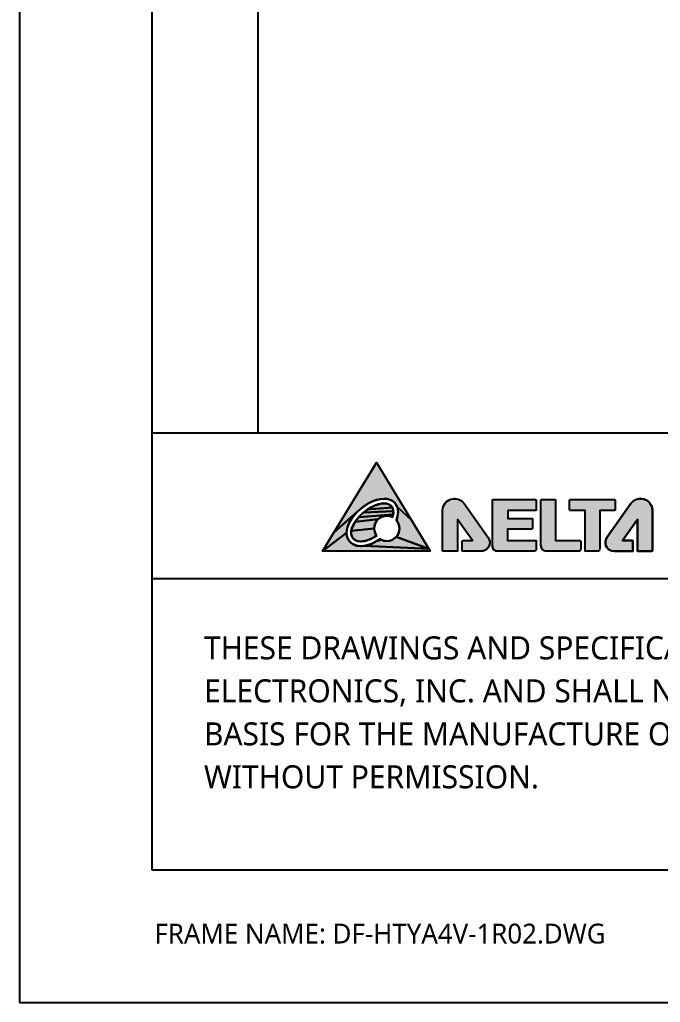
# Model space of a CAD drawing. Header units: millimetres. Extents: x -159 to 198, y 0 to 225.
# Drawn here: x -159 to -122.4, y 0 to 56.2 of the extents above; entities that cross this region are included whole.
import ezdxf

# ---------------------------------------------------------------- set-up
doc = ezdxf.new("R2010")
doc.units = ezdxf.units.MM
doc.header["$LTSCALE"] = 10.89
for name, color, linetype in [('10___PAPER', 7, 'CONTINUOUS'), ('12_COIN_DXF_FORMAT', 7, 'CONTINUOUS'), ('PAPER', 7, 'CONTINUOUS')]:
    doc.layers.add(name, color=color, linetype=linetype)
doc.styles.add('Arial', font='', dxfattribs={"height": 3})
doc.styles.add('DELTA', font='')
doc.styles.get('Arial').set_extended_font_data('Microsoft JhengHei')
doc.styles.get('DELTA').set_extended_font_data('Microsoft JhengHei')

# ---------------------------------------------------------------- blocks, each defined once
blk = doc.blocks.new('A_C4F889353_BL2', base_point=(32.248, 18.763))
at = {"layer": '12_COIN_DXF_FORMAT', "linetype": 'Continuous'}
for points in [[(13.038, 20.325), (14.366, 18.133), (13.552, 18.886), (13.485, 19.021), (13.393, 19.136), (13.279, 19.229), (13.141, 19.298), (12.982, 19.342), (12.81, 19.356), (12.802, 19.356), (12.588, 19.338), (12.363, 19.287), (12.128, 19.201), (11.886, 19.078), (11.64, 18.918), (11.399, 18.724), (9.954, 17.443), (11.288, 19.635), (12.288, 21.279), (12.375, 21.422)], [(16.166, 16.36), (16.157, 16.385), (16.157, 18.683), (16.172, 18.831), (16.215, 18.966), (16.285, 19.086), (16.381, 19.189), (16.498, 19.273), (16.633, 19.331), (16.771, 19.359), (16.915, 19.359), (17.053, 19.329), (17.18, 19.272), (17.293, 19.187), (17.39, 19.075), (18.759, 17.135), (18.818, 17.026), (18.848, 16.909), (18.848, 16.787), (18.817, 16.667), (18.766, 16.569), (18.686, 16.475), (18.587, 16.405), (18.474, 16.362), (18.35, 16.347), (17.314, 16.347), (17.285, 16.36), (17.276, 16.385), (17.276, 16.925), (17.289, 16.953), (17.314, 16.963), (17.861, 16.963), (17.016, 18.178), (17.016, 16.385), (17.002, 16.356), (16.978, 16.347), (16.195, 16.347)], [(21.479, 16.969), (21.508, 16.956), (21.517, 16.931), (21.517, 16.5), (21.502, 16.435), (21.461, 16.381), (21.429, 16.361), (21.364, 16.347), (19.312, 16.347), (19.218, 16.362), (19.133, 16.405), (19.064, 16.473), (19.064, 16.474), (19.02, 16.559), (19.006, 16.653), (19.006, 19.268), (19.019, 19.296), (19.044, 19.306), (21.479, 19.306), (21.508, 19.292), (21.517, 19.268), (21.517, 18.725), (21.503, 18.696), (21.479, 18.687), (19.88, 18.687), (19.88, 18.235), (21.257, 18.235), (21.286, 18.221), (21.295, 18.197), (21.295, 17.655), (21.282, 17.626), (21.257, 17.617), (19.875, 17.617), (19.875, 16.969)], [(24.049, 16.95), (24.059, 16.925), (24.059, 16.5), (24.045, 16.436), (24.022, 16.401), (23.97, 16.361), (23.906, 16.347), (22.127, 16.347), (22.028, 16.361), (21.937, 16.403), (21.861, 16.47), (21.834, 16.506), (21.793, 16.597), (21.778, 16.696), (21.778, 19.268), (21.791, 19.296), (21.816, 19.306), (22.584, 19.306), (22.612, 19.293), (22.622, 19.268), (22.622, 16.963), (24.021, 16.963)], [(26.025, 19.292), (26.033, 19.268), (26.033, 18.727), (26.025, 18.703), (25.995, 18.689), (25.152, 18.689), (25.152, 16.5), (25.137, 16.434), (25.118, 16.404), (25.065, 16.362), (24.999, 16.347), (24.353, 16.347), (24.324, 16.36), (24.315, 16.385), (24.315, 18.686), (23.462, 18.686), (23.432, 18.7), (23.424, 18.724), (23.424, 19.268), (23.437, 19.297), (23.462, 19.306), (25.995, 19.306)], [(27.343, 16.347), (27.319, 16.356), (27.305, 16.385), (27.305, 18.178), (26.46, 16.963), (27.007, 16.963), (27.036, 16.949), (27.045, 16.925), (27.045, 16.385), (27.036, 16.36), (27.007, 16.347), (25.971, 16.347), (25.847, 16.362), (25.734, 16.405), (25.635, 16.475), (25.555, 16.569), (25.504, 16.667), (25.473, 16.787), (25.473, 16.909), (25.503, 17.026), (25.562, 17.135), (26.931, 19.075), (27.028, 19.187), (27.141, 19.272), (27.268, 19.329), (27.406, 19.359), (27.55, 19.359), (27.688, 19.331), (27.823, 19.273), (27.941, 19.189), (28.036, 19.086), (28.106, 18.966), (28.149, 18.831), (28.164, 18.683), (28.164, 16.385), (28.155, 16.36), (28.126, 16.347)], [(10.648, 17.4), (9.288, 16.347), (9.954, 17.443), (11.399, 18.724), (11.355, 18.683), (11.316, 18.646), (11.105, 18.42), (10.934, 18.194), (10.806, 17.977), (10.717, 17.771), (10.666, 17.579)], [(13.322, 18.449), (11.36, 18.307), (11.538, 18.487), (11.636, 18.575), (13.333, 18.645), (13.335, 18.589)], [(13.333, 18.645), (11.636, 18.575), (11.843, 18.734), (13.267, 18.864), (13.311, 18.763)], [(13.063, 19.04), (13.156, 18.987), (13.203, 18.946), (13.267, 18.864), (11.843, 18.734), (12.055, 18.865), (12.262, 18.966), (12.458, 19.035), (12.64, 19.075), (12.805, 19.087), (12.81, 19.087), (12.949, 19.075)], [(13.537, 18.218), (13.588, 18.408), (13.604, 18.589), (13.593, 18.732), (13.552, 18.886), (14.366, 18.133), (15.361, 16.489), (13.502, 17.179), (13.547, 17.235), (13.623, 17.366), (13.67, 17.509), (13.686, 17.66), (13.67, 17.81), (13.623, 17.953), (13.547, 18.084), (13.506, 18.136)], [(12.291, 17.925), (12.254, 17.795), (12.241, 17.66), (10.928, 17.523), (10.967, 17.671), (11.039, 17.842), (11.148, 18.03), (12.47, 18.187), (12.436, 18.153), (12.352, 18.045)], [(12.578, 18.271), (12.47, 18.187), (11.148, 18.03), (11.291, 18.225), (11.36, 18.307), (13.322, 18.449), (13.284, 18.307), (13.226, 18.332), (13.097, 18.37), (12.964, 18.382), (12.828, 18.37), (12.699, 18.332)], [(12.291, 17.397), (12.352, 17.276), (12.376, 17.242), (12.217, 17.143), (12.008, 17.039), (11.813, 16.967), (11.637, 16.927), (11.484, 16.915), (11.441, 16.916), (11.302, 16.936), (11.19, 16.976), (11.097, 17.033), (11.039, 17.087), (10.978, 17.172), (10.936, 17.271), (10.934, 17.276), (10.917, 17.375), (10.917, 17.4), (10.928, 17.523), (12.241, 17.66), (12.254, 17.526)], [(11.685, 16.663), (15.361, 16.489), (15.447, 16.347), (14.116, 16.347), (11.456, 16.347), (9.46, 16.347), (9.288, 16.347), (10.648, 17.4), (10.649, 17.363), (10.653, 17.313), (10.686, 17.168), (10.75, 17.031), (10.84, 16.907), (10.847, 16.9), (10.96, 16.8), (11.097, 16.723), (11.253, 16.671), (11.429, 16.648), (11.484, 16.647)], [(13.114, 16.953), (13.258, 17), (13.389, 17.076), (13.502, 17.179), (15.361, 16.489), (11.685, 16.663), (11.902, 16.713), (12.134, 16.8), (12.379, 16.926), (12.671, 17), (12.814, 16.953), (12.964, 16.938)]]:
    blk.add_hatch(color=7, dxfattribs=at).paths.add_polyline_path(points)
at = {"layer": '12_COIN_DXF_FORMAT', "color": 7, "linetype": 'Continuous'}
for p, q in [((12.288, 21.279), (12.375, 21.422)), ((12.288, 21.279), (12.375, 21.422)), ((12.375, 21.422), (13.038, 20.325)), ((12.375, 21.422), (13.038, 20.325)), ((11.288, 19.635), (12.288, 21.279)), ((11.288, 19.635), (12.288, 21.279)), ((13.038, 20.325), (14.366, 18.133)), ((13.038, 20.325), (14.366, 18.133)), ((9.954, 17.443), (11.288, 19.635)), ((9.954, 17.443), (11.288, 19.635)), ((12.128, 19.201), (11.886, 19.078)), ((12.128, 19.201), (11.886, 19.078)), ((12.363, 19.287), (12.128, 19.201)), ((12.363, 19.287), (12.128, 19.201)), ((12.588, 19.338), (12.363, 19.287)), ((12.588, 19.338), (12.363, 19.287)), ((12.802, 19.356), (12.588, 19.338)), ((12.802, 19.356), (12.588, 19.338)), ((12.81, 19.356), (12.802, 19.356)), ((12.81, 19.356), (12.802, 19.356)), ((12.982, 19.342), (12.81, 19.356)), ((12.982, 19.342), (12.81, 19.356)), ((13.141, 19.298), (12.982, 19.342)), ((13.141, 19.298), (12.982, 19.342)), ((13.279, 19.229), (13.141, 19.298)), ((13.279, 19.229), (13.141, 19.298)), ((13.393, 19.136), (13.279, 19.229)), ((13.393, 19.136), (13.279, 19.229)), ((13.485, 19.021), (13.393, 19.136)), ((13.485, 19.021), (13.393, 19.136)), ((16.285, 19.086), (16.381, 19.189)), ((16.285, 19.086), (16.381, 19.189)), ((16.381, 19.189), (16.498, 19.273)), ((16.381, 19.189), (16.498, 19.273)), ((16.498, 19.273), (16.633, 19.331)), ((16.498, 19.273), (16.633, 19.331)), ((16.633, 19.331), (16.771, 19.359)), ((16.633, 19.331), (16.771, 19.359)), ((16.771, 19.359), (16.915, 19.359)), ((16.771, 19.359), (16.915, 19.359)), ((16.915, 19.359), (17.053, 19.329)), ((16.915, 19.359), (17.053, 19.329)), ((17.053, 19.329), (17.18, 19.272)), ((17.053, 19.329), (17.18, 19.272)), ((17.18, 19.272), (17.293, 19.187)), ((17.18, 19.272), (17.293, 19.187)), ((17.293, 19.187), (17.39, 19.075)), ((17.293, 19.187), (17.39, 19.075)), ((19.006, 19.268), (19.019, 19.296)), ((19.006, 19.268), (19.019, 19.296)), ((19.006, 16.653), (19.006, 19.268)), ((19.006, 16.653), (19.006, 19.268)), ((19.019, 19.296), (19.044, 19.306)), ((19.019, 19.296), (19.044, 19.306)), ((19.044, 19.306), (21.479, 19.306)), ((19.044, 19.306), (21.479, 19.306)), ((21.479, 19.306), (21.508, 19.292)), ((21.479, 19.306), (21.508, 19.292)), ((21.508, 19.292), (21.517, 19.268)), ((21.508, 19.292), (21.517, 19.268)), ((21.517, 19.268), (21.517, 18.725)), ((21.517, 19.268), (21.517, 18.725)), ((21.778, 19.268), (21.791, 19.296)), ((21.778, 19.268), (21.791, 19.296)), ((21.778, 16.696), (21.778, 19.268)), ((21.778, 16.696), (21.778, 19.268)), ((21.791, 19.296), (21.816, 19.306)), ((21.791, 19.296), (21.816, 19.306)), ((21.816, 19.306), (22.584, 19.306)), ((21.816, 19.306), (22.584, 19.306)), ((22.584, 19.306), (22.612, 19.293)), ((22.584, 19.306), (22.612, 19.293)), ((22.612, 19.293), (22.622, 19.268)), ((22.612, 19.293), (22.622, 19.268)), ((22.622, 19.268), (22.622, 16.963)), ((22.622, 19.268), (22.622, 16.963)), ((23.424, 19.268), (23.437, 19.297)), ((23.424, 19.268), (23.437, 19.297)), ((23.424, 18.724), (23.424, 19.268)), ((23.424, 18.724), (23.424, 19.268)), ((23.437, 19.297), (23.462, 19.306)), ((23.437, 19.297), (23.462, 19.306)), ((23.462, 19.306), (25.995, 19.306)), ((23.462, 19.306), (25.995, 19.306)), ((25.995, 19.306), (26.025, 19.292)), ((25.995, 19.306), (26.025, 19.292)), ((26.025, 19.292), (26.033, 19.268)), ((26.025, 19.292), (26.033, 19.268)), ((26.033, 19.268), (26.033, 18.727)), ((26.033, 19.268), (26.033, 18.727)), ((26.931, 19.075), (27.028, 19.187)), ((26.931, 19.075), (27.028, 19.187)), ((27.028, 19.187), (27.141, 19.272)), ((27.028, 19.187), (27.141, 19.272)), ((27.141, 19.272), (27.268, 19.329)), ((27.141, 19.272), (27.268, 19.329)), ((27.268, 19.329), (27.406, 19.359)), ((27.268, 19.329), (27.406, 19.359)), ((27.406, 19.359), (27.55, 19.359)), ((27.406, 19.359), (27.55, 19.359)), ((27.55, 19.359), (27.688, 19.331)), ((27.55, 19.359), (27.688, 19.331)), ((27.688, 19.331), (27.823, 19.273)), ((27.688, 19.331), (27.823, 19.273)), ((27.823, 19.273), (27.941, 19.189)), ((27.823, 19.273), (27.941, 19.189)), ((27.941, 19.189), (28.036, 19.086)), ((27.941, 19.189), (28.036, 19.086)), ((11.399, 18.724), (9.954, 17.443)), ((11.399, 18.724), (9.954, 17.443)), ((9.954, 17.443), (11.399, 18.724)), ((9.954, 17.443), (11.399, 18.724)), ((11.316, 18.646), (11.105, 18.42)), ((11.316, 18.646), (11.105, 18.42)), ((11.355, 18.683), (11.316, 18.646)), ((11.355, 18.683), (11.316, 18.646)), ((11.399, 18.724), (11.355, 18.683)), ((11.399, 18.724), (11.355, 18.683)), ((11.64, 18.918), (11.399, 18.724)), ((11.64, 18.918), (11.399, 18.724)), ((11.538, 18.487), (11.636, 18.575)), ((11.538, 18.487), (11.636, 18.575)), ((11.636, 18.575), (11.843, 18.734)), ((11.636, 18.575), (11.843, 18.734)), ((13.333, 18.645), (11.636, 18.575)), ((13.333, 18.645), (11.636, 18.575)), ((11.636, 18.575), (13.333, 18.645)), ((11.636, 18.575), (13.333, 18.645)), ((11.886, 19.078), (11.64, 18.918)), ((11.886, 19.078), (11.64, 18.918)), ((11.843, 18.734), (12.055, 18.865)), ((11.843, 18.734), (12.055, 18.865)), ((13.267, 18.864), (11.843, 18.734)), ((13.267, 18.864), (11.843, 18.734)), ((11.843, 18.734), (13.267, 18.864)), ((11.843, 18.734), (13.267, 18.864)), ((12.055, 18.865), (12.262, 18.966)), ((12.055, 18.865), (12.262, 18.966)), ((12.262, 18.966), (12.458, 19.035)), ((12.262, 18.966), (12.458, 19.035)), ((12.458, 19.035), (12.64, 19.075)), ((12.458, 19.035), (12.64, 19.075)), ((12.64, 19.075), (12.805, 19.087)), ((12.64, 19.075), (12.805, 19.087)), ((12.805, 19.087), (12.81, 19.087)), ((12.805, 19.087), (12.81, 19.087)), ((12.81, 19.087), (12.949, 19.075)), ((12.81, 19.087), (12.949, 19.075)), ((12.949, 19.075), (13.063, 19.04)), ((12.949, 19.075), (13.063, 19.04)), ((13.063, 19.04), (13.156, 18.987)), ((13.063, 19.04), (13.156, 18.987)), ((13.156, 18.987), (13.203, 18.946)), ((13.156, 18.987), (13.203, 18.946)), ((13.203, 18.946), (13.267, 18.864)), ((13.203, 18.946), (13.267, 18.864)), ((13.267, 18.864), (13.311, 18.763)), ((13.267, 18.864), (13.311, 18.763)), ((13.311, 18.763), (13.333, 18.645)), ((13.311, 18.763), (13.333, 18.645)), ((13.335, 18.589), (13.322, 18.449)), ((13.335, 18.589), (13.322, 18.449)), ((13.333, 18.645), (13.335, 18.589)), ((13.333, 18.645), (13.335, 18.589)), ((13.552, 18.886), (13.485, 19.021)), ((13.552, 18.886), (13.485, 19.021)), ((14.366, 18.133), (13.552, 18.886)), ((14.366, 18.133), (13.552, 18.886)), ((13.593, 18.732), (13.552, 18.886)), ((13.552, 18.886), (14.366, 18.133)), ((13.593, 18.732), (13.552, 18.886)), ((13.552, 18.886), (14.366, 18.133)), ((13.588, 18.408), (13.604, 18.589)), ((13.588, 18.408), (13.604, 18.589)), ((13.604, 18.589), (13.593, 18.732)), ((13.604, 18.589), (13.593, 18.732)), ((16.157, 18.683), (16.172, 18.831)), ((16.157, 18.683), (16.172, 18.831)), ((16.157, 16.385), (16.157, 18.683)), ((16.157, 16.385), (16.157, 18.683)), ((16.172, 18.831), (16.215, 18.966)), ((16.172, 18.831), (16.215, 18.966)), ((16.215, 18.966), (16.285, 19.086)), ((16.215, 18.966), (16.285, 19.086)), ((17.39, 19.075), (18.759, 17.135)), ((17.39, 19.075), (18.759, 17.135)), ((21.479, 18.687), (19.88, 18.687)), ((19.88, 18.687), (19.88, 18.235)), ((21.479, 18.687), (19.88, 18.687)), ((19.88, 18.687), (19.88, 18.235)), ((21.503, 18.696), (21.479, 18.687)), ((21.503, 18.696), (21.479, 18.687)), ((21.517, 18.725), (21.503, 18.696)), ((21.517, 18.725), (21.503, 18.696)), ((23.432, 18.7), (23.424, 18.724)), ((23.432, 18.7), (23.424, 18.724)), ((23.462, 18.686), (23.432, 18.7)), ((23.462, 18.686), (23.432, 18.7)), ((24.315, 18.686), (23.462, 18.686)), ((24.315, 18.686), (23.462, 18.686)), ((24.315, 16.385), (24.315, 18.686)), ((24.315, 16.385), (24.315, 18.686)), ((25.995, 18.689), (25.152, 18.689)), ((25.152, 18.689), (25.152, 16.5)), ((25.995, 18.689), (25.152, 18.689)), ((25.152, 18.689), (25.152, 16.5)), ((25.562, 17.135), (26.931, 19.075)), ((25.562, 17.135), (26.931, 19.075)), ((26.025, 18.703), (25.995, 18.689)), ((26.025, 18.703), (25.995, 18.689)), ((26.033, 18.727), (26.025, 18.703)), ((26.033, 18.727), (26.025, 18.703)), ((28.036, 19.086), (28.106, 18.966)), ((28.036, 19.086), (28.106, 18.966)), ((28.106, 18.966), (28.149, 18.831)), ((28.106, 18.966), (28.149, 18.831)), ((28.149, 18.831), (28.164, 18.683)), ((28.149, 18.831), (28.164, 18.683)), ((28.164, 18.683), (28.164, 16.385)), ((28.164, 18.683), (28.164, 16.385)), ((10.934, 18.194), (10.806, 17.977)), ((10.934, 18.194), (10.806, 17.977)), ((11.105, 18.42), (10.934, 18.194)), ((11.105, 18.42), (10.934, 18.194)), ((11.039, 17.842), (11.148, 18.03)), ((11.039, 17.842), (11.148, 18.03)), ((11.148, 18.03), (11.291, 18.225)), ((11.148, 18.03), (11.291, 18.225)), ((12.47, 18.187), (11.148, 18.03)), ((12.47, 18.187), (11.148, 18.03)), ((11.148, 18.03), (12.47, 18.187)), ((11.148, 18.03), (12.47, 18.187)), ((11.291, 18.225), (11.36, 18.307)), ((11.291, 18.225), (11.36, 18.307)), ((11.36, 18.307), (11.538, 18.487)), ((11.36, 18.307), (11.538, 18.487)), ((13.322, 18.449), (11.36, 18.307)), ((13.322, 18.449), (11.36, 18.307)), ((11.36, 18.307), (13.322, 18.449)), ((11.36, 18.307), (13.322, 18.449)), ((12.352, 18.045), (12.291, 17.925)), ((12.352, 18.045), (12.291, 17.925)), ((12.436, 18.153), (12.352, 18.045)), ((12.436, 18.153), (12.352, 18.045)), ((12.47, 18.187), (12.436, 18.153)), ((12.47, 18.187), (12.436, 18.153)), ((12.578, 18.271), (12.47, 18.187)), ((12.578, 18.271), (12.47, 18.187)), ((12.699, 18.332), (12.578, 18.271)), ((12.699, 18.332), (12.578, 18.271)), ((12.828, 18.37), (12.699, 18.332)), ((12.828, 18.37), (12.699, 18.332)), ((12.964, 18.382), (12.828, 18.37)), ((12.964, 18.382), (12.828, 18.37)), ((13.097, 18.37), (12.964, 18.382)), ((13.097, 18.37), (12.964, 18.382)), ((13.226, 18.332), (13.097, 18.37)), ((13.226, 18.332), (13.097, 18.37)), ((13.284, 18.307), (13.226, 18.332)), ((13.284, 18.307), (13.226, 18.332)), ((13.322, 18.449), (13.284, 18.307)), ((13.322, 18.449), (13.284, 18.307)), ((13.506, 18.136), (13.537, 18.218)), ((13.506, 18.136), (13.537, 18.218)), ((13.547, 18.084), (13.506, 18.136)), ((13.547, 18.084), (13.506, 18.136)), ((13.537, 18.218), (13.588, 18.408)), ((13.537, 18.218), (13.588, 18.408)), ((13.623, 17.953), (13.547, 18.084)), ((13.623, 17.953), (13.547, 18.084)), ((14.366, 18.133), (15.361, 16.489)), ((14.366, 18.133), (15.361, 16.489)), ((17.861, 16.963), (17.016, 18.178)), ((17.016, 18.178), (17.016, 16.385)), ((17.861, 16.963), (17.016, 18.178)), ((17.016, 18.178), (17.016, 16.385)), ((19.88, 18.235), (21.257, 18.235)), ((19.88, 18.235), (21.257, 18.235)), ((21.257, 18.235), (21.286, 18.221)), ((21.257, 18.235), (21.286, 18.221)), ((21.286, 18.221), (21.295, 18.197)), ((21.286, 18.221), (21.295, 18.197)), ((21.295, 18.197), (21.295, 17.655)), ((21.295, 18.197), (21.295, 17.655)), ((27.305, 18.178), (26.46, 16.963)), ((27.305, 18.178), (26.46, 16.963)), ((27.305, 16.385), (27.305, 18.178)), ((27.305, 16.385), (27.305, 18.178)), ((9.288, 16.347), (9.954, 17.443)), ((9.288, 16.347), (9.954, 17.443)), ((10.666, 17.579), (10.648, 17.4)), ((10.666, 17.579), (10.648, 17.4)), ((10.717, 17.771), (10.666, 17.579)), ((10.717, 17.771), (10.666, 17.579)), ((10.806, 17.977), (10.717, 17.771)), ((10.806, 17.977), (10.717, 17.771)), ((10.917, 17.4), (10.928, 17.523)), ((10.917, 17.4), (10.928, 17.523)), ((10.928, 17.523), (10.967, 17.671)), ((10.928, 17.523), (10.967, 17.671)), ((12.241, 17.66), (10.928, 17.523)), ((12.241, 17.66), (10.928, 17.523)), ((10.928, 17.523), (12.241, 17.66)), ((10.928, 17.523), (12.241, 17.66)), ((10.967, 17.671), (11.039, 17.842)), ((10.967, 17.671), (11.039, 17.842)), ((12.254, 17.795), (12.241, 17.66)), ((12.254, 17.795), (12.241, 17.66)), ((12.241, 17.66), (12.254, 17.526)), ((12.241, 17.66), (12.254, 17.526)), ((12.291, 17.925), (12.254, 17.795)), ((12.291, 17.925), (12.254, 17.795)), ((12.254, 17.526), (12.291, 17.397)), ((12.254, 17.526), (12.291, 17.397)), ((13.67, 17.81), (13.623, 17.953)), ((13.67, 17.81), (13.623, 17.953)), ((13.623, 17.366), (13.67, 17.509)), ((13.623, 17.366), (13.67, 17.509)), ((13.686, 17.66), (13.67, 17.81)), ((13.686, 17.66), (13.67, 17.81)), ((13.67, 17.509), (13.686, 17.66)), ((13.67, 17.509), (13.686, 17.66)), ((21.257, 17.617), (19.875, 17.617)), ((19.875, 17.617), (19.875, 16.969)), ((21.257, 17.617), (19.875, 17.617)), ((19.875, 17.617), (19.875, 16.969)), ((21.282, 17.626), (21.257, 17.617)), ((21.282, 17.626), (21.257, 17.617)), ((21.295, 17.655), (21.282, 17.626)), ((21.295, 17.655), (21.282, 17.626)), ((10.648, 17.4), (9.288, 16.347)), ((10.648, 17.4), (9.288, 16.347)), ((9.288, 16.347), (10.648, 17.4)), ((9.288, 16.347), (10.648, 17.4)), ((10.648, 17.4), (10.649, 17.363)), ((10.648, 17.4), (10.649, 17.363)), ((10.649, 17.363), (10.653, 17.313)), ((10.649, 17.363), (10.653, 17.313)), ((10.653, 17.313), (10.686, 17.168)), ((10.653, 17.313), (10.686, 17.168)), ((10.686, 17.168), (10.75, 17.031)), ((10.686, 17.168), (10.75, 17.031)), ((10.75, 17.031), (10.84, 16.907)), ((10.75, 17.031), (10.84, 16.907)), ((10.84, 16.907), (10.847, 16.9)), ((10.84, 16.907), (10.847, 16.9)), ((10.847, 16.9), (10.96, 16.8)), ((10.847, 16.9), (10.96, 16.8)), ((10.917, 17.375), (10.917, 17.4)), ((10.917, 17.375), (10.917, 17.4)), ((10.934, 17.276), (10.917, 17.375)), ((10.934, 17.276), (10.917, 17.375)), ((10.936, 17.271), (10.934, 17.276)), ((10.936, 17.271), (10.934, 17.276)), ((10.978, 17.172), (10.936, 17.271)), ((10.978, 17.172), (10.936, 17.271)), ((11.039, 17.087), (10.978, 17.172)), ((11.039, 17.087), (10.978, 17.172)), ((11.097, 17.033), (11.039, 17.087)), ((11.097, 17.033), (11.039, 17.087)), ((11.19, 16.976), (11.097, 17.033)), ((11.19, 16.976), (11.097, 17.033)), ((11.302, 16.936), (11.19, 16.976)), ((11.302, 16.936), (11.19, 16.976)), ((11.441, 16.916), (11.302, 16.936)), ((11.441, 16.916), (11.302, 16.936)), ((11.484, 16.915), (11.441, 16.916)), ((11.484, 16.915), (11.441, 16.916)), ((11.637, 16.927), (11.484, 16.915)), ((11.637, 16.927), (11.484, 16.915)), ((11.813, 16.967), (11.637, 16.927)), ((11.813, 16.967), (11.637, 16.927)), ((12.008, 17.039), (11.813, 16.967)), ((12.008, 17.039), (11.813, 16.967)), ((12.217, 17.143), (12.008, 17.039)), ((12.217, 17.143), (12.008, 17.039)), ((12.134, 16.8), (12.379, 16.926)), ((12.134, 16.8), (12.379, 16.926)), ((12.376, 17.242), (12.217, 17.143)), ((12.376, 17.242), (12.217, 17.143)), ((12.291, 17.397), (12.352, 17.276)), ((12.291, 17.397), (12.352, 17.276)), ((12.352, 17.276), (12.376, 17.242)), ((12.352, 17.276), (12.376, 17.242)), ((12.379, 16.926), (12.566, 17.046)), ((12.671, 17), (12.379, 16.926)), ((12.379, 16.926), (12.671, 17)), ((12.379, 16.926), (12.671, 17)), ((12.566, 17.046), (12.575, 17.052)), ((12.575, 17.052), (12.671, 17)), ((12.671, 17), (12.814, 16.953)), ((12.671, 17), (12.814, 16.953)), ((12.814, 16.953), (12.964, 16.938)), ((12.814, 16.953), (12.964, 16.938)), ((12.964, 16.938), (13.114, 16.953)), ((12.964, 16.938), (13.114, 16.953)), ((13.114, 16.953), (13.258, 17)), ((13.114, 16.953), (13.258, 17)), ((13.258, 17), (13.389, 17.076)), ((13.258, 17), (13.389, 17.076)), ((13.389, 17.076), (13.502, 17.179)), ((13.389, 17.076), (13.502, 17.179)), ((13.502, 17.179), (13.547, 17.235)), ((13.502, 17.179), (13.547, 17.235)), ((15.361, 16.489), (13.502, 17.179)), ((15.361, 16.489), (13.502, 17.179)), ((13.502, 17.179), (15.361, 16.489)), ((13.502, 17.179), (15.361, 16.489)), ((13.547, 17.235), (13.623, 17.366)), ((13.547, 17.235), (13.623, 17.366)), ((17.276, 16.925), (17.289, 16.953)), ((17.276, 16.925), (17.289, 16.953)), ((17.276, 16.385), (17.276, 16.925)), ((17.276, 16.385), (17.276, 16.925)), ((17.289, 16.953), (17.314, 16.963)), ((17.289, 16.953), (17.314, 16.963)), ((17.314, 16.963), (17.861, 16.963)), ((17.314, 16.963), (17.861, 16.963)), ((18.759, 17.135), (18.818, 17.026)), ((18.759, 17.135), (18.818, 17.026)), ((18.818, 17.026), (18.848, 16.909)), ((18.818, 17.026), (18.848, 16.909)), ((18.848, 16.909), (18.848, 16.787)), ((18.848, 16.909), (18.848, 16.787)), ((19.875, 16.969), (21.479, 16.969)), ((19.875, 16.969), (21.479, 16.969)), ((21.479, 16.969), (21.508, 16.956)), ((21.479, 16.969), (21.508, 16.956)), ((21.508, 16.956), (21.517, 16.931)), ((21.508, 16.956), (21.517, 16.931)), ((21.517, 16.931), (21.517, 16.5)), ((21.517, 16.931), (21.517, 16.5)), ((22.622, 16.963), (24.021, 16.963)), ((22.622, 16.963), (24.021, 16.963)), ((24.021, 16.963), (24.049, 16.95)), ((24.021, 16.963), (24.049, 16.95)), ((24.049, 16.95), (24.059, 16.925)), ((24.049, 16.95), (24.059, 16.925)), ((24.059, 16.925), (24.059, 16.5)), ((24.059, 16.925), (24.059, 16.5)), ((25.473, 16.909), (25.503, 17.026)), ((25.473, 16.909), (25.503, 17.026)), ((25.473, 16.787), (25.473, 16.909)), ((25.473, 16.787), (25.473, 16.909)), ((25.503, 17.026), (25.562, 17.135)), ((25.503, 17.026), (25.562, 17.135)), ((26.46, 16.963), (27.007, 16.963)), ((26.46, 16.963), (27.007, 16.963)), ((27.007, 16.963), (27.036, 16.949)), ((27.007, 16.963), (27.036, 16.949)), ((27.036, 16.949), (27.045, 16.925)), ((27.036, 16.949), (27.045, 16.925)), ((27.045, 16.925), (27.045, 16.385)), ((27.045, 16.925), (27.045, 16.385)), ((9.46, 16.347), (9.288, 16.347)), ((9.46, 16.347), (9.288, 16.347)), ((11.456, 16.347), (9.46, 16.347)), ((11.456, 16.347), (9.46, 16.347)), ((10.96, 16.8), (11.097, 16.723)), ((10.96, 16.8), (11.097, 16.723)), ((11.097, 16.723), (11.253, 16.671)), ((11.097, 16.723), (11.253, 16.671)), ((11.253, 16.671), (11.429, 16.648)), ((11.253, 16.671), (11.429, 16.648)), ((11.429, 16.648), (11.484, 16.647)), ((11.429, 16.648), (11.484, 16.647)), ((14.116, 16.347), (11.456, 16.347)), ((14.116, 16.347), (11.456, 16.347)), ((11.484, 16.647), (11.685, 16.663)), ((11.484, 16.647), (11.685, 16.663)), ((11.685, 16.663), (11.902, 16.713)), ((11.685, 16.663), (11.902, 16.713)), ((15.361, 16.489), (11.685, 16.663)), ((15.361, 16.489), (11.685, 16.663)), ((11.685, 16.663), (15.361, 16.489)), ((11.685, 16.663), (15.361, 16.489)), ((11.902, 16.713), (12.134, 16.8)), ((11.902, 16.713), (12.134, 16.8)), ((15.447, 16.347), (14.116, 16.347)), ((15.447, 16.347), (14.116, 16.347)), ((15.361, 16.489), (15.447, 16.347)), ((15.361, 16.489), (15.447, 16.347)), ((16.166, 16.36), (16.157, 16.385)), ((16.166, 16.36), (16.157, 16.385)), ((16.195, 16.347), (16.166, 16.36)), ((16.195, 16.347), (16.166, 16.36)), ((16.978, 16.347), (16.195, 16.347)), ((16.978, 16.347), (16.195, 16.347)), ((17.002, 16.356), (16.978, 16.347)), ((17.002, 16.356), (16.978, 16.347)), ((17.016, 16.385), (17.002, 16.356)), ((17.016, 16.385), (17.002, 16.356)), ((17.285, 16.36), (17.276, 16.385)), ((17.285, 16.36), (17.276, 16.385)), ((17.314, 16.347), (17.285, 16.36)), ((17.314, 16.347), (17.285, 16.36)), ((18.35, 16.347), (17.314, 16.347)), ((18.35, 16.347), (17.314, 16.347)), ((18.474, 16.362), (18.35, 16.347)), ((18.474, 16.362), (18.35, 16.347)), ((18.587, 16.405), (18.474, 16.362)), ((18.587, 16.405), (18.474, 16.362)), ((18.686, 16.475), (18.587, 16.405)), ((18.686, 16.475), (18.587, 16.405)), ((18.766, 16.569), (18.686, 16.475)), ((18.766, 16.569), (18.686, 16.475)), ((18.817, 16.667), (18.766, 16.569)), ((18.817, 16.667), (18.766, 16.569)), ((18.848, 16.787), (18.817, 16.667)), ((18.848, 16.787), (18.817, 16.667)), ((19.02, 16.559), (19.006, 16.653)), ((19.02, 16.559), (19.006, 16.653)), ((19.064, 16.474), (19.02, 16.559)), ((19.064, 16.474), (19.02, 16.559)), ((19.064, 16.473), (19.064, 16.474)), ((19.064, 16.473), (19.064, 16.474)), ((19.133, 16.405), (19.064, 16.473)), ((19.133, 16.405), (19.064, 16.473)), ((19.218, 16.362), (19.133, 16.405)), ((19.218, 16.362), (19.133, 16.405)), ((19.312, 16.347), (19.218, 16.362)), ((19.312, 16.347), (19.218, 16.362)), ((21.364, 16.347), (19.312, 16.347)), ((21.364, 16.347), (19.312, 16.347)), ((21.429, 16.361), (21.364, 16.347)), ((21.429, 16.361), (21.364, 16.347)), ((21.461, 16.381), (21.429, 16.361)), ((21.461, 16.381), (21.429, 16.361)), ((21.502, 16.435), (21.461, 16.381)), ((21.502, 16.435), (21.461, 16.381)), ((21.517, 16.5), (21.502, 16.435)), ((21.517, 16.5), (21.502, 16.435)), ((21.793, 16.597), (21.778, 16.696)), ((21.793, 16.597), (21.778, 16.696)), ((21.834, 16.506), (21.793, 16.597)), ((21.834, 16.506), (21.793, 16.597)), ((21.861, 16.47), (21.834, 16.506)), ((21.861, 16.47), (21.834, 16.506)), ((21.937, 16.403), (21.861, 16.47)), ((21.937, 16.403), (21.861, 16.47)), ((22.028, 16.361), (21.937, 16.403)), ((22.028, 16.361), (21.937, 16.403)), ((22.127, 16.347), (22.028, 16.361)), ((22.127, 16.347), (22.028, 16.361)), ((23.906, 16.347), (22.127, 16.347)), ((23.906, 16.347), (22.127, 16.347)), ((23.97, 16.361), (23.906, 16.347)), ((23.97, 16.361), (23.906, 16.347)), ((24.022, 16.401), (23.97, 16.361)), ((24.022, 16.401), (23.97, 16.361)), ((24.045, 16.436), (24.022, 16.401)), ((24.045, 16.436), (24.022, 16.401)), ((24.059, 16.5), (24.045, 16.436)), ((24.059, 16.5), (24.045, 16.436)), ((24.324, 16.36), (24.315, 16.385)), ((24.324, 16.36), (24.315, 16.385)), ((24.353, 16.347), (24.324, 16.36)), ((24.353, 16.347), (24.324, 16.36)), ((24.999, 16.347), (24.353, 16.347)), ((24.999, 16.347), (24.353, 16.347)), ((25.065, 16.362), (24.999, 16.347)), ((25.065, 16.362), (24.999, 16.347)), ((25.118, 16.404), (25.065, 16.362)), ((25.118, 16.404), (25.065, 16.362)), ((25.137, 16.434), (25.118, 16.404)), ((25.137, 16.434), (25.118, 16.404)), ((25.152, 16.5), (25.137, 16.434)), ((25.152, 16.5), (25.137, 16.434)), ((25.504, 16.667), (25.473, 16.787)), ((25.504, 16.667), (25.473, 16.787)), ((25.555, 16.569), (25.504, 16.667)), ((25.555, 16.569), (25.504, 16.667)), ((25.635, 16.475), (25.555, 16.569)), ((25.635, 16.475), (25.555, 16.569)), ((25.734, 16.405), (25.635, 16.475)), ((25.734, 16.405), (25.635, 16.475)), ((25.847, 16.362), (25.734, 16.405)), ((25.847, 16.362), (25.734, 16.405)), ((25.971, 16.347), (25.847, 16.362)), ((25.971, 16.347), (25.847, 16.362)), ((27.007, 16.347), (25.971, 16.347)), ((27.007, 16.347), (25.971, 16.347)), ((27.036, 16.36), (27.007, 16.347)), ((27.036, 16.36), (27.007, 16.347)), ((27.045, 16.385), (27.036, 16.36)), ((27.045, 16.385), (27.036, 16.36)), ((27.319, 16.356), (27.305, 16.385)), ((27.319, 16.356), (27.305, 16.385)), ((27.343, 16.347), (27.319, 16.356)), ((27.343, 16.347), (27.319, 16.356)), ((28.126, 16.347), (27.343, 16.347)), ((28.126, 16.347), (27.343, 16.347)), ((28.155, 16.36), (28.126, 16.347)), ((28.155, 16.36), (28.126, 16.347)), ((28.164, 16.385), (28.155, 16.36)), ((28.164, 16.385), (28.155, 16.36))]:
    blk.add_line(p, q, dxfattribs=at)
for points in [[(13.038, 20.325), (14.366, 18.133), (13.552, 18.886), (13.485, 19.021), (13.393, 19.136), (13.279, 19.229), (13.141, 19.298), (12.982, 19.342), (12.81, 19.356), (12.802, 19.356), (12.588, 19.338), (12.363, 19.287), (12.128, 19.201), (11.886, 19.078), (11.64, 18.918), (11.399, 18.724), (9.954, 17.443), (11.288, 19.635), (12.288, 21.279), (12.375, 21.422), (13.038, 20.325)], [(16.166, 16.36), (16.157, 16.385), (16.157, 18.683), (16.172, 18.831), (16.215, 18.966), (16.285, 19.086), (16.381, 19.189), (16.498, 19.273), (16.633, 19.331), (16.771, 19.359), (16.915, 19.359), (17.053, 19.329), (17.18, 19.272), (17.293, 19.187), (17.39, 19.075), (18.759, 17.135), (18.818, 17.026), (18.848, 16.909), (18.848, 16.787), (18.817, 16.667), (18.766, 16.569), (18.686, 16.475), (18.587, 16.405), (18.474, 16.362), (18.35, 16.347), (17.314, 16.347), (17.285, 16.36), (17.276, 16.385), (17.276, 16.925), (17.289, 16.953), (17.314, 16.963), (17.861, 16.963), (17.016, 18.178), (17.016, 16.385), (17.002, 16.356), (16.978, 16.347), (16.195, 16.347), (16.166, 16.36)], [(21.479, 16.969), (21.508, 16.956), (21.517, 16.931), (21.517, 16.5), (21.502, 16.435), (21.461, 16.381), (21.429, 16.361), (21.364, 16.347), (19.312, 16.347), (19.218, 16.362), (19.133, 16.405), (19.064, 16.473), (19.064, 16.474), (19.02, 16.559), (19.006, 16.653), (19.006, 19.268), (19.019, 19.296), (19.044, 19.306), (21.479, 19.306), (21.508, 19.292), (21.517, 19.268), (21.517, 18.725), (21.503, 18.696), (21.479, 18.687), (19.88, 18.687), (19.88, 18.235), (21.257, 18.235), (21.286, 18.221), (21.295, 18.197), (21.295, 17.655), (21.282, 17.626), (21.257, 17.617), (19.875, 17.617), (19.875, 16.969), (21.479, 16.969)], [(24.049, 16.95), (24.059, 16.925), (24.059, 16.5), (24.045, 16.436), (24.022, 16.401), (23.97, 16.361), (23.906, 16.347), (22.127, 16.347), (22.028, 16.361), (21.937, 16.403), (21.861, 16.47), (21.834, 16.506), (21.793, 16.597), (21.778, 16.696), (21.778, 19.268), (21.791, 19.296), (21.816, 19.306), (22.584, 19.306), (22.612, 19.293), (22.622, 19.268), (22.622, 16.963), (24.021, 16.963), (24.049, 16.95)], [(26.025, 19.292), (26.033, 19.268), (26.033, 18.727), (26.025, 18.703), (25.995, 18.689), (25.152, 18.689), (25.152, 16.5), (25.137, 16.434), (25.118, 16.404), (25.065, 16.362), (24.999, 16.347), (24.353, 16.347), (24.324, 16.36), (24.315, 16.385), (24.315, 18.686), (23.462, 18.686), (23.432, 18.7), (23.424, 18.724), (23.424, 19.268), (23.437, 19.297), (23.462, 19.306), (25.995, 19.306), (26.025, 19.292)], [(27.343, 16.347), (27.319, 16.356), (27.305, 16.385), (27.305, 18.178), (26.46, 16.963), (27.007, 16.963), (27.036, 16.949), (27.045, 16.925), (27.045, 16.385), (27.036, 16.36), (27.007, 16.347), (25.971, 16.347), (25.847, 16.362), (25.734, 16.405), (25.635, 16.475), (25.555, 16.569), (25.504, 16.667), (25.473, 16.787), (25.473, 16.909), (25.503, 17.026), (25.562, 17.135), (26.931, 19.075), (27.028, 19.187), (27.141, 19.272), (27.268, 19.329), (27.406, 19.359), (27.55, 19.359), (27.688, 19.331), (27.823, 19.273), (27.941, 19.189), (28.036, 19.086), (28.106, 18.966), (28.149, 18.831), (28.164, 18.683), (28.164, 16.385), (28.155, 16.36), (28.126, 16.347), (27.343, 16.347)], [(10.648, 17.4), (9.288, 16.347), (9.954, 17.443), (11.399, 18.724), (11.355, 18.683), (11.316, 18.646), (11.105, 18.42), (10.934, 18.194), (10.806, 17.977), (10.717, 17.771), (10.666, 17.579), (10.648, 17.4)], [(13.322, 18.449), (11.36, 18.307), (11.538, 18.487), (11.636, 18.575), (13.333, 18.645), (13.335, 18.589), (13.322, 18.449)], [(13.333, 18.645), (11.636, 18.575), (11.843, 18.734), (13.267, 18.864), (13.311, 18.763), (13.333, 18.645)], [(13.063, 19.04), (13.156, 18.987), (13.203, 18.946), (13.267, 18.864), (11.843, 18.734), (12.055, 18.865), (12.262, 18.966), (12.458, 19.035), (12.64, 19.075), (12.805, 19.087), (12.81, 19.087), (12.949, 19.075), (13.063, 19.04)], [(13.537, 18.218), (13.588, 18.408), (13.604, 18.589), (13.593, 18.732), (13.552, 18.886), (14.366, 18.133), (15.361, 16.489), (13.502, 17.179), (13.547, 17.235), (13.623, 17.366), (13.67, 17.509), (13.686, 17.66), (13.67, 17.81), (13.623, 17.953), (13.547, 18.084), (13.506, 18.136), (13.537, 18.218)], [(12.291, 17.925), (12.254, 17.795), (12.241, 17.66), (10.928, 17.523), (10.967, 17.671), (11.039, 17.842), (11.148, 18.03), (12.47, 18.187), (12.436, 18.153), (12.352, 18.045), (12.291, 17.925)], [(12.578, 18.271), (12.47, 18.187), (11.148, 18.03), (11.291, 18.225), (11.36, 18.307), (13.322, 18.449), (13.284, 18.307), (13.226, 18.332), (13.097, 18.37), (12.964, 18.382), (12.828, 18.37), (12.699, 18.332), (12.578, 18.271)], [(12.291, 17.397), (12.352, 17.276), (12.376, 17.242), (12.217, 17.143), (12.008, 17.039), (11.813, 16.967), (11.637, 16.927), (11.484, 16.915), (11.441, 16.916), (11.302, 16.936), (11.19, 16.976), (11.097, 17.033), (11.039, 17.087), (10.978, 17.172), (10.936, 17.271), (10.934, 17.276), (10.917, 17.375), (10.917, 17.4), (10.928, 17.523), (12.241, 17.66), (12.254, 17.526), (12.291, 17.397)], [(11.685, 16.663), (15.361, 16.489), (15.447, 16.347), (14.116, 16.347), (11.456, 16.347), (9.46, 16.347), (9.288, 16.347), (10.648, 17.4), (10.649, 17.363), (10.653, 17.313), (10.686, 17.168), (10.75, 17.031), (10.84, 16.907), (10.847, 16.9), (10.96, 16.8), (11.097, 16.723), (11.253, 16.671), (11.429, 16.648), (11.484, 16.647), (11.685, 16.663)], [(13.114, 16.953), (13.258, 17), (13.389, 17.076), (13.502, 17.179), (15.361, 16.489), (11.685, 16.663), (11.902, 16.713), (12.134, 16.8), (12.379, 16.926), (12.671, 17), (12.814, 16.953), (12.964, 16.938), (13.114, 16.953)]]:
    blk.add_lwpolyline(points, dxfattribs=at)
for points, knots in [([(12.375, 21.422), (12.375, 21.422), (9.288, 16.347), (9.288, 16.347), (9.288, 16.347), (15.447, 16.347), (15.447, 16.347), (15.447, 16.347), (12.375, 21.422), (12.375, 21.422)], [0, 0, 0, 0, 1, 1, 1, 2, 2, 2, 3, 3, 3, 3]), ([(12.375, 21.422), (12.375, 21.422), (9.288, 16.347), (9.288, 16.347), (9.288, 16.347), (15.447, 16.347), (15.447, 16.347), (15.447, 16.347), (12.375, 21.422), (12.375, 21.422)], [0, 0, 0, 0, 1, 1, 1, 2, 2, 2, 3, 3, 3, 3]), ([(13.506, 18.136), (13.571, 18.29), (13.604, 18.444), (13.604, 18.589), (13.604, 18.799), (13.534, 18.995), (13.393, 19.136), (13.254, 19.277), (13.049, 19.357), (12.81, 19.356), (12.807, 19.356), (12.804, 19.356), (12.802, 19.356), (12.287, 19.35), (11.762, 19.061), (11.355, 18.683), (10.949, 18.302), (10.653, 17.833), (10.648, 17.4), (10.648, 17.387), (10.649, 17.375), (10.649, 17.363), (10.655, 17.217), (10.713, 17.048), (10.84, 16.907), (10.967, 16.766), (11.167, 16.66), (11.429, 16.648), (11.447, 16.647), (11.465, 16.647), (11.484, 16.647), (11.837, 16.648), (12.217, 16.803), (12.566, 17.046), (12.569, 17.048), (12.572, 17.05), (12.575, 17.052), (12.687, 16.98), (12.82, 16.938), (12.964, 16.938), (13.363, 16.938), (13.686, 17.261), (13.686, 17.66), (13.686, 17.843), (13.617, 18.009), (13.506, 18.136)], [0, 0, 0, 0, 1, 1, 1, 2, 2, 2, 3, 3, 3, 4, 4, 4, 5, 5, 5, 6, 6, 6, 7, 7, 7, 8, 8, 8, 9, 9, 9, 10, 10, 10, 11, 11, 11, 12, 12, 12, 13, 13, 13, 14, 14, 14, 15, 15, 15, 15]), ([(11.355, 18.683), (11.762, 19.061), (12.287, 19.35), (12.802, 19.356), (12.804, 19.356), (12.807, 19.356), (12.81, 19.356), (13.049, 19.357), (13.254, 19.277), (13.393, 19.136), (13.534, 18.995), (13.604, 18.799), (13.604, 18.589), (13.604, 18.444), (13.571, 18.29), (13.506, 18.136), (13.617, 18.009), (13.686, 17.843), (13.686, 17.66), (13.686, 17.261), (13.363, 16.938), (12.964, 16.938), (12.82, 16.938), (12.687, 16.98), (12.575, 17.052), (12.572, 17.05), (12.569, 17.048), (12.566, 17.046), (12.217, 16.803), (11.837, 16.648), (11.484, 16.647), (11.465, 16.647), (11.447, 16.647), (11.429, 16.648), (11.167, 16.66), (10.967, 16.766), (10.84, 16.907), (10.713, 17.048), (10.655, 17.217), (10.649, 17.363), (10.649, 17.375), (10.648, 17.387), (10.648, 17.4), (10.653, 17.833), (10.949, 18.302), (11.355, 18.683)], [0, 0, 0, 0, 1, 1, 1, 2, 2, 2, 3, 3, 3, 4, 4, 4, 5, 5, 5, 6, 6, 6, 7, 7, 7, 8, 8, 8, 9, 9, 9, 10, 10, 10, 11, 11, 11, 12, 12, 12, 13, 13, 13, 14, 14, 14, 15, 15, 15, 15]), ([(11.355, 18.683), (11.762, 19.061), (12.287, 19.35), (12.802, 19.356), (12.804, 19.356), (12.807, 19.356), (12.81, 19.356), (13.049, 19.357), (13.254, 19.277), (13.393, 19.136), (13.534, 18.995), (13.604, 18.799), (13.604, 18.589), (13.604, 18.444), (13.571, 18.29), (13.506, 18.136), (13.617, 18.009), (13.686, 17.843), (13.686, 17.66), (13.686, 17.261), (13.363, 16.938), (12.964, 16.938), (12.82, 16.938), (12.687, 16.98), (12.575, 17.052), (12.572, 17.05), (12.569, 17.048), (12.566, 17.046), (12.217, 16.803), (11.837, 16.648), (11.484, 16.647), (11.465, 16.647), (11.447, 16.647), (11.429, 16.648), (11.167, 16.66), (10.967, 16.766), (10.84, 16.907), (10.713, 17.048), (10.655, 17.217), (10.649, 17.363), (10.649, 17.375), (10.648, 17.387), (10.648, 17.4), (10.653, 17.833), (10.949, 18.302), (11.355, 18.683)], [0, 0, 0, 0, 1, 1, 1, 2, 2, 2, 3, 3, 3, 4, 4, 4, 5, 5, 5, 6, 6, 6, 7, 7, 7, 8, 8, 8, 9, 9, 9, 10, 10, 10, 11, 11, 11, 12, 12, 12, 13, 13, 13, 14, 14, 14, 15, 15, 15, 15]), ([(16.195, 16.347), (16.195, 16.347), (16.978, 16.347), (16.978, 16.347), (16.999, 16.347), (17.016, 16.364), (17.016, 16.385), (17.016, 16.385), (17.016, 18.178), (17.016, 18.178), (17.016, 18.178), (17.861, 16.963), (17.861, 16.963), (17.861, 16.963), (17.314, 16.963), (17.314, 16.963), (17.293, 16.963), (17.276, 16.946), (17.276, 16.925), (17.276, 16.925), (17.276, 16.385), (17.276, 16.385), (17.276, 16.364), (17.293, 16.347), (17.314, 16.347), (17.314, 16.347), (18.35, 16.347), (18.35, 16.347), (18.756, 16.347), (18.993, 16.804), (18.759, 17.135), (18.759, 17.135), (17.39, 19.075), (17.39, 19.075), (17.008, 19.616), (16.157, 19.345), (16.157, 18.683), (16.157, 18.683), (16.157, 16.385), (16.157, 16.385), (16.157, 16.364), (16.174, 16.347), (16.195, 16.347)], [0, 0, 0, 0, 1, 1, 1, 2, 2, 2, 3, 3, 3, 4, 4, 4, 5, 5, 5, 6, 6, 6, 7, 7, 7, 8, 8, 8, 9, 9, 9, 10, 10, 10, 11, 11, 11, 12, 12, 12, 13, 13, 13, 14, 14, 14, 14]), ([(16.195, 16.347), (16.195, 16.347), (16.978, 16.347), (16.978, 16.347), (16.999, 16.347), (17.016, 16.364), (17.016, 16.385), (17.016, 16.385), (17.016, 18.178), (17.016, 18.178), (17.016, 18.178), (17.861, 16.963), (17.861, 16.963), (17.861, 16.963), (17.314, 16.963), (17.314, 16.963), (17.293, 16.963), (17.276, 16.946), (17.276, 16.925), (17.276, 16.925), (17.276, 16.385), (17.276, 16.385), (17.276, 16.364), (17.293, 16.347), (17.314, 16.347), (17.314, 16.347), (18.35, 16.347), (18.35, 16.347), (18.756, 16.347), (18.993, 16.804), (18.759, 17.135), (18.759, 17.135), (17.39, 19.075), (17.39, 19.075), (17.008, 19.616), (16.157, 19.345), (16.157, 18.683), (16.157, 18.683), (16.157, 16.385), (16.157, 16.385), (16.157, 16.364), (16.174, 16.347), (16.195, 16.347)], [0, 0, 0, 0, 1, 1, 1, 2, 2, 2, 3, 3, 3, 4, 4, 4, 5, 5, 5, 6, 6, 6, 7, 7, 7, 8, 8, 8, 9, 9, 9, 10, 10, 10, 11, 11, 11, 12, 12, 12, 13, 13, 13, 14, 14, 14, 14]), ([(19.875, 16.969), (19.875, 16.969), (19.875, 17.617), (19.875, 17.617), (19.875, 17.617), (21.257, 17.617), (21.257, 17.617), (21.278, 17.617), (21.295, 17.634), (21.295, 17.655), (21.295, 17.655), (21.295, 18.197), (21.295, 18.197), (21.295, 18.218), (21.278, 18.235), (21.257, 18.235), (21.257, 18.235), (19.88, 18.235), (19.88, 18.235), (19.88, 18.235), (19.88, 18.687), (19.88, 18.687), (19.88, 18.687), (21.479, 18.687), (21.479, 18.687), (21.5, 18.687), (21.517, 18.704), (21.517, 18.725), (21.517, 18.725), (21.517, 19.268), (21.517, 19.268), (21.517, 19.289), (21.5, 19.306), (21.479, 19.306), (21.479, 19.306), (19.044, 19.306), (19.044, 19.306), (19.023, 19.306), (19.006, 19.289), (19.006, 19.268), (19.006, 19.268), (19.006, 16.653), (19.006, 16.653), (19.006, 16.484), (19.143, 16.347), (19.312, 16.347), (19.312, 16.347), (21.364, 16.347), (21.364, 16.347), (21.448, 16.347), (21.517, 16.415), (21.517, 16.5), (21.517, 16.5), (21.517, 16.931), (21.517, 16.931), (21.517, 16.952), (21.5, 16.969), (21.479, 16.969), (21.479, 16.969), (19.875, 16.969), (19.875, 16.969)], [0, 0, 0, 0, 1, 1, 1, 2, 2, 2, 3, 3, 3, 4, 4, 4, 5, 5, 5, 6, 6, 6, 7, 7, 7, 8, 8, 8, 9, 9, 9, 10, 10, 10, 11, 11, 11, 12, 12, 12, 13, 13, 13, 14, 14, 14, 15, 15, 15, 16, 16, 16, 17, 17, 17, 18, 18, 18, 19, 19, 19, 20, 20, 20, 20]), ([(19.875, 16.969), (19.875, 16.969), (19.875, 17.617), (19.875, 17.617), (19.875, 17.617), (21.257, 17.617), (21.257, 17.617), (21.278, 17.617), (21.295, 17.634), (21.295, 17.655), (21.295, 17.655), (21.295, 18.197), (21.295, 18.197), (21.295, 18.218), (21.278, 18.235), (21.257, 18.235), (21.257, 18.235), (19.88, 18.235), (19.88, 18.235), (19.88, 18.235), (19.88, 18.687), (19.88, 18.687), (19.88, 18.687), (21.479, 18.687), (21.479, 18.687), (21.5, 18.687), (21.517, 18.704), (21.517, 18.725), (21.517, 18.725), (21.517, 19.268), (21.517, 19.268), (21.517, 19.289), (21.5, 19.306), (21.479, 19.306), (21.479, 19.306), (19.044, 19.306), (19.044, 19.306), (19.023, 19.306), (19.006, 19.289), (19.006, 19.268), (19.006, 19.268), (19.006, 16.653), (19.006, 16.653), (19.006, 16.484), (19.143, 16.347), (19.312, 16.347), (19.312, 16.347), (21.364, 16.347), (21.364, 16.347), (21.448, 16.347), (21.517, 16.415), (21.517, 16.5), (21.517, 16.5), (21.517, 16.931), (21.517, 16.931), (21.517, 16.952), (21.5, 16.969), (21.479, 16.969), (21.479, 16.969), (19.875, 16.969), (19.875, 16.969)], [0, 0, 0, 0, 1, 1, 1, 2, 2, 2, 3, 3, 3, 4, 4, 4, 5, 5, 5, 6, 6, 6, 7, 7, 7, 8, 8, 8, 9, 9, 9, 10, 10, 10, 11, 11, 11, 12, 12, 12, 13, 13, 13, 14, 14, 14, 15, 15, 15, 16, 16, 16, 17, 17, 17, 18, 18, 18, 19, 19, 19, 20, 20, 20, 20]), ([(24.021, 16.963), (24.021, 16.963), (22.622, 16.963), (22.622, 16.963), (22.622, 16.963), (22.622, 19.268), (22.622, 19.268), (22.622, 19.289), (22.605, 19.306), (22.584, 19.306), (22.584, 19.306), (21.816, 19.306), (21.816, 19.306), (21.795, 19.306), (21.778, 19.289), (21.778, 19.268), (21.778, 19.268), (21.778, 16.696), (21.778, 16.696), (21.778, 16.503), (21.934, 16.347), (22.127, 16.347), (22.127, 16.347), (23.906, 16.347), (23.906, 16.347), (23.99, 16.347), (24.059, 16.415), (24.059, 16.5), (24.059, 16.5), (24.059, 16.925), (24.059, 16.925), (24.059, 16.946), (24.042, 16.963), (24.021, 16.963)], [0, 0, 0, 0, 1, 1, 1, 2, 2, 2, 3, 3, 3, 4, 4, 4, 5, 5, 5, 6, 6, 6, 7, 7, 7, 8, 8, 8, 9, 9, 9, 10, 10, 10, 11, 11, 11, 11]), ([(24.021, 16.963), (24.021, 16.963), (22.622, 16.963), (22.622, 16.963), (22.622, 16.963), (22.622, 19.268), (22.622, 19.268), (22.622, 19.289), (22.605, 19.306), (22.584, 19.306), (22.584, 19.306), (21.816, 19.306), (21.816, 19.306), (21.795, 19.306), (21.778, 19.289), (21.778, 19.268), (21.778, 19.268), (21.778, 16.696), (21.778, 16.696), (21.778, 16.503), (21.934, 16.347), (22.127, 16.347), (22.127, 16.347), (23.906, 16.347), (23.906, 16.347), (23.99, 16.347), (24.059, 16.415), (24.059, 16.5), (24.059, 16.5), (24.059, 16.925), (24.059, 16.925), (24.059, 16.946), (24.042, 16.963), (24.021, 16.963)], [0, 0, 0, 0, 1, 1, 1, 2, 2, 2, 3, 3, 3, 4, 4, 4, 5, 5, 5, 6, 6, 6, 7, 7, 7, 8, 8, 8, 9, 9, 9, 10, 10, 10, 11, 11, 11, 11]), ([(25.995, 19.306), (25.995, 19.306), (23.462, 19.306), (23.462, 19.306), (23.441, 19.306), (23.424, 19.289), (23.424, 19.268), (23.424, 19.268), (23.424, 18.724), (23.424, 18.724), (23.424, 18.703), (23.441, 18.686), (23.462, 18.686), (23.462, 18.686), (24.315, 18.686), (24.315, 18.686), (24.315, 18.686), (24.315, 16.385), (24.315, 16.385), (24.315, 16.364), (24.332, 16.347), (24.353, 16.347), (24.353, 16.347), (24.999, 16.347), (24.999, 16.347), (25.084, 16.347), (25.152, 16.415), (25.152, 16.5), (25.152, 16.5), (25.152, 18.689), (25.152, 18.689), (25.152, 18.689), (25.995, 18.689), (25.995, 18.689), (26.016, 18.689), (26.033, 18.706), (26.033, 18.727), (26.033, 18.727), (26.033, 19.268), (26.033, 19.268), (26.033, 19.289), (26.016, 19.306), (25.995, 19.306)], [0, 0, 0, 0, 1, 1, 1, 2, 2, 2, 3, 3, 3, 4, 4, 4, 5, 5, 5, 6, 6, 6, 7, 7, 7, 8, 8, 8, 9, 9, 9, 10, 10, 10, 11, 11, 11, 12, 12, 12, 13, 13, 13, 14, 14, 14, 14]), ([(25.995, 19.306), (25.995, 19.306), (23.462, 19.306), (23.462, 19.306), (23.441, 19.306), (23.424, 19.289), (23.424, 19.268), (23.424, 19.268), (23.424, 18.724), (23.424, 18.724), (23.424, 18.703), (23.441, 18.686), (23.462, 18.686), (23.462, 18.686), (24.315, 18.686), (24.315, 18.686), (24.315, 18.686), (24.315, 16.385), (24.315, 16.385), (24.315, 16.364), (24.332, 16.347), (24.353, 16.347), (24.353, 16.347), (24.999, 16.347), (24.999, 16.347), (25.084, 16.347), (25.152, 16.415), (25.152, 16.5), (25.152, 16.5), (25.152, 18.689), (25.152, 18.689), (25.152, 18.689), (25.995, 18.689), (25.995, 18.689), (26.016, 18.689), (26.033, 18.706), (26.033, 18.727), (26.033, 18.727), (26.033, 19.268), (26.033, 19.268), (26.033, 19.289), (26.016, 19.306), (25.995, 19.306)], [0, 0, 0, 0, 1, 1, 1, 2, 2, 2, 3, 3, 3, 4, 4, 4, 5, 5, 5, 6, 6, 6, 7, 7, 7, 8, 8, 8, 9, 9, 9, 10, 10, 10, 11, 11, 11, 12, 12, 12, 13, 13, 13, 14, 14, 14, 14]), ([(28.126, 16.347), (28.126, 16.347), (27.343, 16.347), (27.343, 16.347), (27.322, 16.347), (27.305, 16.364), (27.305, 16.385), (27.305, 16.385), (27.305, 18.178), (27.305, 18.178), (27.305, 18.178), (26.46, 16.963), (26.46, 16.963), (26.46, 16.963), (27.007, 16.963), (27.007, 16.963), (27.028, 16.963), (27.045, 16.946), (27.045, 16.925), (27.045, 16.925), (27.045, 16.385), (27.045, 16.385), (27.045, 16.364), (27.028, 16.347), (27.007, 16.347), (27.007, 16.347), (25.971, 16.347), (25.971, 16.347), (25.565, 16.347), (25.328, 16.804), (25.562, 17.135), (25.562, 17.135), (26.931, 19.075), (26.931, 19.075), (27.313, 19.616), (28.164, 19.345), (28.164, 18.683), (28.164, 18.683), (28.164, 16.385), (28.164, 16.385), (28.164, 16.364), (28.147, 16.347), (28.126, 16.347)], [0, 0, 0, 0, 1, 1, 1, 2, 2, 2, 3, 3, 3, 4, 4, 4, 5, 5, 5, 6, 6, 6, 7, 7, 7, 8, 8, 8, 9, 9, 9, 10, 10, 10, 11, 11, 11, 12, 12, 12, 13, 13, 13, 14, 14, 14, 14]), ([(28.126, 16.347), (28.126, 16.347), (27.343, 16.347), (27.343, 16.347), (27.322, 16.347), (27.305, 16.364), (27.305, 16.385), (27.305, 16.385), (27.305, 18.178), (27.305, 18.178), (27.305, 18.178), (26.46, 16.963), (26.46, 16.963), (26.46, 16.963), (27.007, 16.963), (27.007, 16.963), (27.028, 16.963), (27.045, 16.946), (27.045, 16.925), (27.045, 16.925), (27.045, 16.385), (27.045, 16.385), (27.045, 16.364), (27.028, 16.347), (27.007, 16.347), (27.007, 16.347), (25.971, 16.347), (25.971, 16.347), (25.565, 16.347), (25.328, 16.804), (25.562, 17.135), (25.562, 17.135), (26.931, 19.075), (26.931, 19.075), (27.313, 19.616), (28.164, 19.345), (28.164, 18.683), (28.164, 18.683), (28.164, 16.385), (28.164, 16.385), (28.164, 16.364), (28.147, 16.347), (28.126, 16.347)], [0, 0, 0, 0, 1, 1, 1, 2, 2, 2, 3, 3, 3, 4, 4, 4, 5, 5, 5, 6, 6, 6, 7, 7, 7, 8, 8, 8, 9, 9, 9, 10, 10, 10, 11, 11, 11, 12, 12, 12, 13, 13, 13, 14, 14, 14, 14]), ([(13.284, 18.307), (13.187, 18.355), (13.079, 18.382), (12.964, 18.382), (12.565, 18.382), (12.241, 18.059), (12.241, 17.66), (12.241, 17.504), (12.291, 17.36), (12.376, 17.242), (12.07, 17.036), (11.744, 16.914), (11.484, 16.915), (11.47, 16.915), (11.456, 16.916), (11.441, 16.916), (11.243, 16.927), (11.121, 16.998), (11.039, 17.087), (10.958, 17.176), (10.92, 17.291), (10.917, 17.375), (10.917, 17.384), (10.917, 17.392), (10.917, 17.4), (10.912, 17.702), (11.163, 18.142), (11.538, 18.487), (11.909, 18.834), (12.393, 19.087), (12.805, 19.087), (12.805, 19.087), (12.81, 19.087), (12.81, 19.087), (12.993, 19.087), (13.119, 19.031), (13.203, 18.946), (13.287, 18.862), (13.335, 18.741), (13.335, 18.589), (13.335, 18.503), (13.319, 18.407), (13.284, 18.307)], [0, 0, 0, 0, 1, 1, 1, 2, 2, 2, 3, 3, 3, 4, 4, 4, 5, 5, 5, 6, 6, 6, 7, 7, 7, 8, 8, 8, 9, 9, 9, 10, 10, 10, 11, 11, 11, 12, 12, 12, 13, 13, 13, 14, 14, 14, 14]), ([(11.039, 17.087), (11.121, 16.998), (11.243, 16.927), (11.441, 16.916), (11.456, 16.916), (11.47, 16.915), (11.484, 16.915), (11.744, 16.914), (12.07, 17.036), (12.376, 17.242), (12.291, 17.36), (12.241, 17.504), (12.241, 17.66), (12.241, 18.059), (12.565, 18.382), (12.964, 18.382), (13.079, 18.382), (13.187, 18.355), (13.284, 18.307), (13.319, 18.407), (13.335, 18.503), (13.335, 18.589), (13.335, 18.741), (13.287, 18.862), (13.203, 18.946), (13.119, 19.031), (12.993, 19.087), (12.81, 19.087), (12.81, 19.087), (12.805, 19.087), (12.805, 19.087), (12.393, 19.087), (11.909, 18.834), (11.538, 18.487), (11.163, 18.142), (10.912, 17.702), (10.917, 17.4), (10.917, 17.392), (10.917, 17.384), (10.917, 17.375), (10.92, 17.291), (10.958, 17.176), (11.039, 17.087)], [0, 0, 0, 0, 1, 1, 1, 2, 2, 2, 3, 3, 3, 4, 4, 4, 5, 5, 5, 6, 6, 6, 7, 7, 7, 8, 8, 8, 9, 9, 9, 10, 10, 10, 11, 11, 11, 12, 12, 12, 13, 13, 13, 14, 14, 14, 14]), ([(11.039, 17.087), (11.121, 16.998), (11.243, 16.927), (11.441, 16.916), (11.456, 16.916), (11.47, 16.915), (11.484, 16.915), (11.744, 16.914), (12.07, 17.036), (12.376, 17.242), (12.291, 17.36), (12.241, 17.504), (12.241, 17.66), (12.241, 18.059), (12.565, 18.382), (12.964, 18.382), (13.079, 18.382), (13.187, 18.355), (13.284, 18.307), (13.319, 18.407), (13.335, 18.503), (13.335, 18.589), (13.335, 18.741), (13.287, 18.862), (13.203, 18.946), (13.119, 19.031), (12.993, 19.087), (12.81, 19.087), (12.81, 19.087), (12.805, 19.087), (12.805, 19.087), (12.393, 19.087), (11.909, 18.834), (11.538, 18.487), (11.163, 18.142), (10.912, 17.702), (10.917, 17.4), (10.917, 17.392), (10.917, 17.384), (10.917, 17.375), (10.92, 17.291), (10.958, 17.176), (11.039, 17.087)], [0, 0, 0, 0, 1, 1, 1, 2, 2, 2, 3, 3, 3, 4, 4, 4, 5, 5, 5, 6, 6, 6, 7, 7, 7, 8, 8, 8, 9, 9, 9, 10, 10, 10, 11, 11, 11, 12, 12, 12, 13, 13, 13, 14, 14, 14, 14])]:
    blk.add_open_spline(points, degree=3, knots=knots, dxfattribs=at)
blk.add_solid([(12.671, 17), (12.379, 16.926), (12.575, 17.052), (12.566, 17.046)], dxfattribs=at)

msp = doc.modelspace()

# ---------------------------------------------------------------- linework, layer by layer
at = {"layer": 'PAPER', "color": 4}
for p, q in [((-159.033, 224.919), (-159.033, 0)), ((-159.033, 0), (0, 0))]:
    msp.add_line(p, q, dxfattribs=at)
at = {"layer": 'PAPER', "color": 3}
for p, q in [((-151.46, 217.346), (-151.46, 7.573)), ((-145.402, 217.346), (-145.402, 32.564)), ((-7.573, 32.564), (-151.46, 32.564)), ((-7.573, 24.234), (-151.46, 24.234)), ((-151.46, 7.573), (-7.573, 7.573))]:
    msp.add_line(p, q, dxfattribs=at)

# ---------------------------------------------------------------- block references
at = {"layer": '12_COIN_DXF_FORMAT', "color": 2, "linetype": 'Continuous'}
msp.add_blockref('A_C4F889353_BL2', (-118.728, 28.223), dxfattribs=at)

# ---------------------------------------------------------------- texts
at = {"layer": '10___PAPER', "color": 2, "style": 'Arial'}
msp.add_text('FRAME NAME: DF-HTYA4V-1R02.DWG', height=1.13595, dxfattribs=at).set_placement((-151.318, 3.366))
at = {"layer": 'PAPER', "color": 2, "style": 'DELTA'}
for s, height, p in [('THESE DRAWINGS AND SPECIFICATIONS ARE THE PROPERTY OF DELTA', 1.31811, (-148.482, 19.624)), ('ELECTRONICS, INC. AND SHALL NOT BE REPRODUCED OR USED AS THE', 1.31811, (-148.482, 17.165)), ('BASIS FOR THE MANUFACTURE OR SELL OF APPARATUSES OR DEVICES ', 1.31548, (-148.482, 14.705)), ('WITHOUT PERMISSION.', 1.31811, (-148.482, 12.245))]:
    msp.add_text(s, height=height, dxfattribs=at).set_placement(p)

doc.saveas('drawing.dxf')
